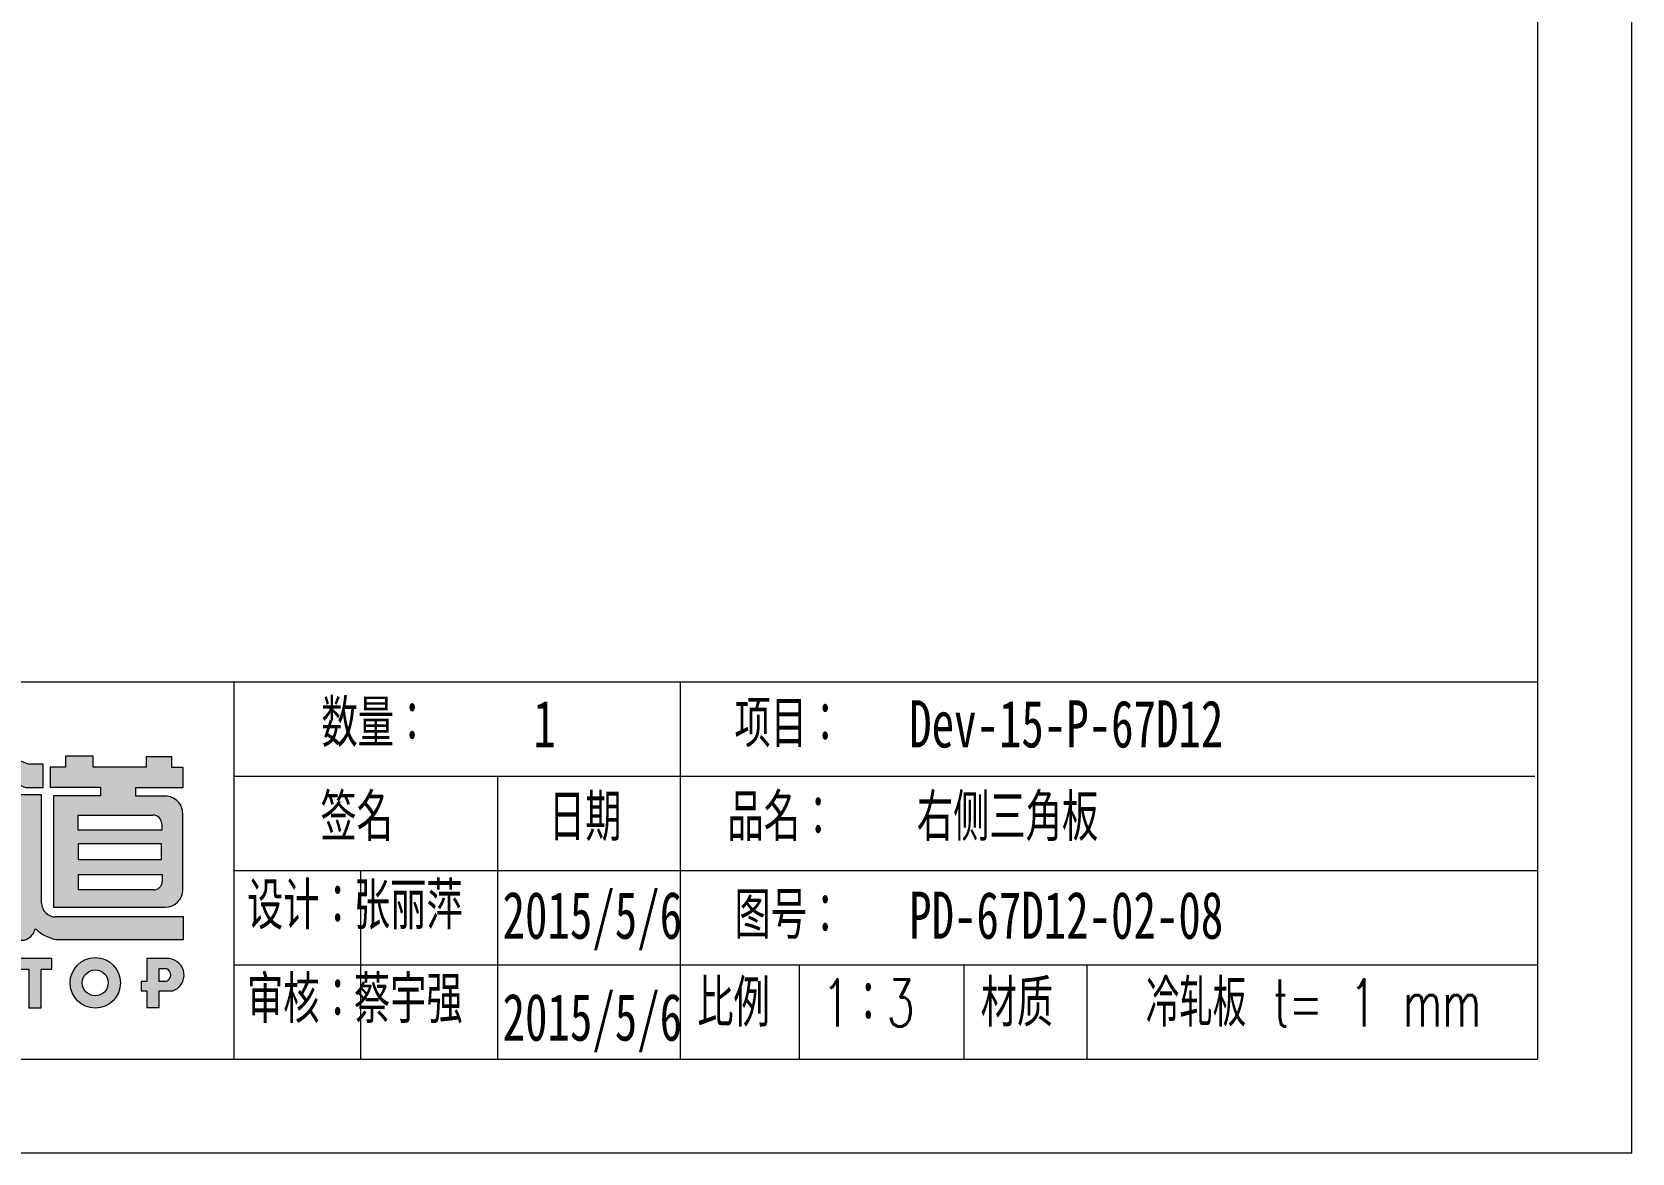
# Model space of a CAD drawing. Header units: millimetres. Extents: x 0 to 840, y 0 to 594.
# Drawn here: x 500.6 to 840.2, y 0.4 to 238.3 of the extents above; entities that cross this region are included whole.
import ezdxf

# ---------------------------------------------------------------- set-up
doc = ezdxf.new("R2010")
doc.units = ezdxf.units.MM
doc.header["$LTSCALE"] = 2
doc.layers.add('A-TITLEBLOCK', color=7, linetype='Continuous', lineweight=15)
doc.styles.add('SLDTEXTSTYLE0', font='TXT', dxfattribs={"width": 0.7, "bigfont": 'bigfont'})
doc.styles.add('SLDTEXTSTYLE1', font='TXT', dxfattribs={"width": 0.7})
doc.styles.add('SLDTEXTSTYLE2', font='TXT', dxfattribs={"width": 0.6454545454545455, "bigfont": 'bigfont'})

# ---------------------------------------------------------------- blocks, each defined once
blk = doc.blocks.new('块1')
at = {"linetype": 'Continuous'}
for color, points in [(12, [(15.4596455370124, 44.97355476996511), (15.4596455370124, 53.12236448196359), (-0.1372216441455354, 53.12236448196359), (-0.1372216441455354, 44.97355476996511)]), (12, [(-0.09543941307166293, 14.69460401760685), (14.95752573838749, 39.27206897076373), (-0.09543941307166293, 39.27206897076373)]), (12, [(31.88152853378735, 14.53088856560631), (19.13025121949497, 34.81193337682812), (6.825017551659649, 14.53088856560631)]), (8, [(47.79139594009808, 8.12742517421713), (47.79139594009808, 10.38120950228294), (40.67045756725874, 10.38120950228294), (40.67045756725874, 8.122031448080987), (42.89224604904918, 8.122031448080987), (42.89224604904918, -0.01900495269184162), (45.55238145046637, -0.01900495269184162), (45.55238145046637, 8.12742517421713)])]:
    blk.add_hatch(color=color, dxfattribs=at).paths.add_polyline_path(points, flags=0)
h = blk.add_hatch(color=12, dxfattribs=at)
edge = h.paths.add_edge_path(flags=0)
edge.add_line((38.76789999379105, 45.12124768258788), (38.76789999379105, 48.16997205902108))
edge.add_line((38.76789999379105, 48.16997205902108), (42.21016944663182, 46.68289003672156))
edge.add_line((42.21016944663182, 46.68289003672156), (45.9317201307783, 46.68289003672156))
edge.add_line((45.9317201307783, 46.68289003672156), (45.9317201307783, 51.60847246798652))
edge.add_line((45.9317201307783, 51.60847246798652), (42.8614591419766, 51.60847246798652))
edge.add_line((42.8614591419766, 51.60847246798652), (38.86099373715291, 53.18835830755006))
edge.add_line((38.86099373715291, 53.18835830755006), (22.82944474499205, 53.18835830755006))
edge.add_line((22.82944474499205, 53.18835830755006), (22.82944474499205, 44.85806557514632))
edge.add_line((22.82944474499205, 44.85806557514632), (38.42777796928521, 44.85806557514632))
edge.add_line((38.42777796928521, 44.85806557514632), (38.42777796928521, 44.68959095305915))
edge.add_line((38.42777796928521, 44.68959095305915), (38.42777796928521, 39.36534870503715))
edge.add_line((38.42777796928521, 39.36534870503715), (23.3018771687441, 39.36534870503715))
edge.add_line((23.3018771687441, 39.36534870503715), (38.85989420500314, 14.32735472361125))
edge.add_line((38.85989420500314, 14.32735472361125), (41.94069985035776, 14.32735472361125))
edge.add_arc((41.26090646930182, 17.27629516646864), 3.026279692369295, 282.9811251691751, 345.4172256101924)
edge.add_line((44.18969428837948, 16.51434327345369), (44.18969428837939, 16.62968258682553))
edge.add_line((44.18969428837939, 16.62968258682553), (44.46139510706749, 16.62968258682553))
edge.add_arc((50.27450662388722, 22.80613356426249), 8.481792981655811, 226.7357971412295, 259.3209385163939)
edge.add_line((48.70276667739407, 14.47124030014306), (75.73747808626996, 14.47124030014296))
edge.add_line((75.73747808626996, 14.47124030014296), (75.73747808626996, 19.21978160307659))
edge.add_line((75.73747808626996, 19.21978160307659), (48.58762824408925, 19.21978160307687))
edge.add_arc((48.5876282440515, 22.17696159563977), 2.95717999256276, 180.0000000007004, 270.0000000007314, ccw=False)
edge.add_line((45.63044825148874, 22.17696159560362), (45.63044825148888, 45.12124768258788))
edge.add_line((45.63044825148888, 45.12124768258788), (38.76789999379105, 45.12124768258788))
edge = h.paths.add_edge_path(flags=0)
edge.add_line((39.41845440429393, 18.64423929701617), (38.5780473981493, 18.64423929701617))
edge.add_line((38.5780473981493, 18.64423929701617), (38.58501110354163, 39.25890193341501))
edge.add_line((38.58501110354163, 39.25890193341501), (40.56710152110044, 39.25858465542663))
edge.add_line((40.56710152110044, 39.25858465542663), (40.56710152110044, 19.82560142344691))
edge.add_arc((36.69821349452629, 22.43824971439933), 4.668428606542609, 305.6398792732127, 325.968963113898, ccw=False)
h = blk.add_hatch(color=12, dxfattribs=at)
edge = h.paths.add_edge_path(flags=0)
edge.add_line((75.69093121442305, 46.68542826076473), (75.69093121442305, 50.91886871813395))
edge.add_line((75.69093121442305, 50.91886871813395), (73.28552082021854, 50.91886871813395))
edge.add_line((73.28552082021854, 50.91886871813395), (73.28552082021854, 53.20707771000742))
edge.add_line((73.28552082021854, 53.20707771000742), (67.78749227858239, 53.20707771000742))
edge.add_line((67.78749227858239, 53.20707771000742), (67.78749227858239, 51.03324743993018))
edge.add_line((67.78749227858239, 51.03324743993018), (56.56273245479993, 51.03324743993018))
edge.add_line((56.56273245479993, 51.03324743993018), (56.56273245479993, 53.32145643179415))
edge.add_line((56.56273245479993, 53.32145643179415), (50.68389919003803, 53.32145643179415))
edge.add_line((50.68389919003803, 53.32145643179415), (50.68389919003803, 50.99089082591806))
edge.add_line((50.68389919003803, 50.99089082591806), (47.43551395142909, 50.99089082591806))
edge.add_line((47.43551395142909, 50.99089082591806), (47.43551395142909, 46.77252107390677))
edge.add_line((47.43551395142909, 46.77252107390677), (58.15522189015076, 46.77252107390677))
edge.add_line((58.15522189015076, 46.77252107390677), (58.15522189015076, 44.90676774932623))
edge.add_line((58.15522189015076, 44.90676774932623), (48.1663364909133, 44.90676774932623))
edge.add_line((48.1663364909133, 44.90676774932623), (48.1663364909133, 21.28510279454743))
edge.add_line((48.1663364909133, 21.28510279454743), (71.87973834242777, 21.28510279454743))
edge.add_arc((71.8797383424644, 24.98157778516709), 3.696474990619765, 269.9999999994329, 359.9999999994308)
edge.add_line((75.57621333308417, 24.98157778513031), (75.57621333308427, 41.15825916545758))
edge.add_arc((71.87973834244609, 41.15825916543933), 3.696474990638222, 2.828264897405108e-10, 90.00000000028393)
edge.add_line((71.87973834242777, 44.85473415607755), (65.61115113613657, 44.85473415607759))
edge.add_line((65.61115113613657, 44.85473415607759), (65.61115113613657, 46.68542826076473))
edge.add_line((65.61115113613657, 46.68542826076473), (75.69093121442305, 46.68542826076473))
h.paths.add_polyline_path([(53.47011430738048, 31.35360309238698), (53.47011430738048, 34.78607521918592), (70.99446179674538, 34.78607521918592), (70.99446179674538, 31.35360309238698)], flags=0)
edge = h.paths.add_edge_path(flags=0)
edge.add_line((53.3553964263226, 40.85020978126384), (69.26094218231292, 40.85020978126384))
edge.add_arc((69.2609421822491, 39.00197228603129), 1.848237495232656, -1.9737740331038367e-09, 89.99999999802071, ccw=False)
edge.add_line((71.10917967748186, 39.00197228596765), (71.10917967748186, 37.6464950980746))
edge.add_line((71.10917967748186, 37.6464950980746), (53.3553964263226, 37.6464950980746))
edge.add_line((53.3553964263226, 37.6464950980746), (53.3553964263226, 40.85020978126384))
edge = h.paths.add_edge_path(flags=0)
edge.add_line((53.47011430738048, 24.94633236490662), (53.47011430738048, 28.26442576994581))
edge.add_line((53.47011430738048, 28.26442576994581), (71.22353104790234, 28.26442576994581))
edge.add_line((71.22353104790234, 28.26442576994581), (71.22353104790234, 26.79456986019685))
edge.add_arc((69.37529355265846, 26.79456986015036), 1.848237495243809, -89.99999999855493, 1.440412233932875e-09, ccw=False)
edge.add_line((69.3752935527051, 24.94633236490655), (53.47011430738048, 24.94633236490662))
h = blk.add_hatch(color=8, dxfattribs=at)
edge = h.paths.add_edge_path(flags=0)
edge.add_arc((3.563071413202113, 5.273350855589127), 5.322103356659917, 278.6604405932824, 432.3203452583787)
edge.add_line((5.179366312329847, 10.34408797537993), (0.01524684934950393, 10.34408797537993))
edge.add_line((0.01524684934950393, 10.34408797537993), (0.01524684934950393, 0.01192965307985183))
edge.add_line((0.01524684934950393, 0.01192965307985142), (4.364464618037744, 0.01192965307985142))
edge = h.paths.add_edge_path(flags=0)
edge.add_line((2.635432573056873, 8.081419863129932), (4.241728805396194, 8.081419863129932))
edge.add_arc((3.153678847341634, 5.137238590235699), 3.138798508806139, -65.78573481728489, 69.71773257233048, ccw=False)
edge.add_line((4.441057418883898, 2.274597765329883), (2.635432573056873, 2.274597765329883))
edge.add_line((2.635432573056873, 2.274597765329883), (2.635432573056873, 8.081419863129932))
h = blk.add_hatch(color=8, dxfattribs=at)
h.paths.add_polyline_path([(23.14757612124385, -0.02154317673844566), (19.16910136443273, 10.42911848144595), (16.22198800541353, 10.42911848144595), (12.4318998014098, 0.0008249228036598524), (15.22361258076066, 0.0008249228036598524), (15.88039993783019, 1.84896931795046), (19.6624249042785, 1.84896931795046), (20.33350618268459, -0.02154317673844566)], flags=0)
h.paths.add_polyline_path([(16.59656204531268, 3.840999289555347), (17.74667294189825, 7.117846553579366), (18.93966560265725, 3.840999289555347)], flags=0)
h = blk.add_hatch(color=8, dxfattribs=at)
edge = h.paths.add_edge_path(flags=0)
edge.add_arc((32.76262050212676, 7.197324694492631), 3.306506495649909, 290.6073250211866, 437.2124199352527)
edge.add_line((33.49447309571242, 10.42182108727042), (28.41543587867846, 10.42182108727042))
edge.add_line((28.41543587867846, 10.42182108727042), (28.41543587867846, -0.004886081338955961))
edge.add_line((28.41543587867846, -0.004886081338955475), (31.09939448230437, -0.004886081338955475))
edge.add_line((31.09939448230437, -0.004886081338955475), (31.09939448230437, 4.128611803586018))
edge.add_line((31.09939448230437, 4.128611803586018), (33.85812128968802, -0.04216624726898299))
edge.add_line((33.85812128968802, -0.04216624726898279), (37.10137537660729, -0.04216624726898279))
edge.add_line((37.10137537660729, -0.04216624726898279), (33.92638288218043, 4.10238651602333))
edge = h.paths.add_edge_path(flags=0)
edge.add_arc((31.95189860794512, 7.042968943743507), 1.404553694076378, -77.47302943994771, 76.71957553051169, ccw=False)
edge.add_line((32.25654512008381, 5.671852033270396), (31.07483825880198, 5.671852033270388))
edge.add_line((31.07483825880198, 5.671852033270388), (31.07483825880198, 8.409961240124272))
edge.add_line((31.07483825880198, 8.409961240124272), (32.27454879185832, 8.409961240124272))
h = blk.add_hatch(color=8, dxfattribs=at)
edge = h.paths.add_edge_path(flags=0)
edge.add_arc((57.01573980649943, 5.245906307851777), 5.353273185570425, 0, 360)
edge = h.paths.add_edge_path(flags=0)
edge.add_arc((57.01573980649943, 5.245906307851777), 2.750165771077118, 0, 360)
h = blk.add_hatch(color=8, dxfattribs=at)
edge = h.paths.add_edge_path(flags=0)
edge.add_arc((72.3469482525466, 6.894670098855414), 3.514503244550538, 288.8958684179252, 445.2442177897109)
edge.add_line((72.63833142567154, 10.39707340264212), (72.48469471784567, 10.39707340264212))
edge.add_line((72.48469471784567, 10.39707340264212), (67.95682026929293, 10.39707340264212))
edge.add_line((67.95682026929293, 10.39707340264212), (67.95682026929293, 5.530980597840529))
edge.add_line((67.95682026929293, 5.530980597840529), (66.75539786013852, 5.530980597840529))
edge.add_line((66.75539786013852, 5.530980597840529), (66.75539786013852, 3.555766360574825))
edge.add_line((66.75539786013852, 3.555766360574825), (67.9373951968396, 3.555766360574825))
edge.add_line((67.9373951968396, 3.555766360574825), (67.9373951968396, 0.01335740407877228))
edge.add_line((67.9373951968396, 0.01335740407877249), (70.58067110101072, 0.01335740407877249))
edge.add_line((70.58067110101072, 0.01335740407877249), (70.58067110101072, 3.569567953948787))
edge.add_line((70.58067110101072, 3.569567953948787), (73.48511730057659, 3.569567953948787))
edge = h.paths.add_edge_path(flags=0)
edge.add_arc((71.62401189213051, 6.924808752416715), 1.406127549846548, -79.01085638112971, 72.55127628001378, ccw=False)
edge.add_line((71.89205213510886, 5.544464913157247), (70.54145444546555, 5.544464913157226))
edge.add_line((70.54145444546555, 5.544464913157226), (70.54145444546555, 8.266234302613304))
edge.add_line((70.54145444546555, 8.266234302613304), (72.0456422749508, 8.266234302613304))
at = {"layer": 'A-TITLEBLOCK'}
for p, q in [((15.4596455370124, 53.12236448196359), (-0.1372216441455354, 53.12236448196359)), ((-0.1372216441455354, 53.12236448196359), (-0.1372216441455354, 44.97355476996511)), ((15.4596455370124, 44.97355476996511), (15.4596455370124, 53.12236448196359)), ((38.86099373715291, 53.18835830755006), (22.82944474499205, 53.18835830755006)), ((22.82944474499205, 53.18835830755006), (22.82944474499205, 44.85806557514632)), ((42.8614591419766, 51.60847246798652), (38.86099373715291, 53.18835830755006)), ((45.9317201307783, 51.60847246798652), (42.8614591419766, 51.60847246798652)), ((45.9317201307783, 46.68289003672156), (45.9317201307783, 51.60847246798652)), ((50.68389919003803, 50.99089082591806), (47.43551395142909, 50.99089082591806)), ((47.43551395142909, 50.99089082591806), (47.43551395142909, 46.77252107390677)), ((56.56273245479993, 53.32145643179415), (50.68389919003803, 53.32145643179415)), ((50.68389919003803, 53.32145643179415), (50.68389919003803, 50.99089082591806)), ((56.56273245479993, 51.03324743993018), (56.56273245479993, 53.32145643179415)), ((67.78749227858239, 51.03324743993018), (56.56273245479993, 51.03324743993018)), ((73.28552082021854, 53.20707771000742), (67.78749227858239, 53.20707771000742)), ((67.78749227858239, 53.20707771000742), (67.78749227858239, 51.03324743993018)), ((73.28552082021854, 50.91886871813395), (73.28552082021854, 53.20707771000742)), ((38.76789999379105, 48.16997205902108), (42.21016944663182, 46.68289003672156)), ((38.76789999379105, 45.12124768258788), (38.76789999379105, 48.16997205902108)), ((75.69093121442305, 50.91886871813395), (73.28552082021854, 50.91886871813395)), ((75.69093121442305, 46.68542826076473), (75.69093121442305, 50.91886871813395)), ((-0.1372216441455354, 44.97355476996511), (15.4596455370124, 44.97355476996511)), ((22.82944474499205, 44.85806557514632), (38.42777796928521, 44.85806557514632)), ((38.42777796928521, 44.85806557514632), (38.42777796928521, 44.68959095305915)), ((38.42777796928521, 44.68959095305915), (38.42777796928521, 39.36534870503715)), ((45.63044825148888, 45.12124768258788), (38.76789999379105, 45.12124768258788)), ((42.21016944663182, 46.68289003672156), (45.9317201307783, 46.68289003672156)), ((45.63044825148888, 22.17696159560362), (45.63044825148888, 45.12124768258788)), ((47.43551395142909, 46.77252107390677), (58.15522189015076, 46.77252107390677)), ((58.15522189015076, 44.90676774932623), (48.1663364909133, 44.90676774932623)), ((48.1663364909133, 44.90676774932623), (48.1663364909133, 21.28510279454743)), ((58.15522189015076, 46.77252107390677), (58.15522189015076, 44.90676774932623)), ((65.61115113613657, 44.85473415607759), (65.61115113613657, 46.68542826076473)), ((65.61115113613657, 46.68542826076473), (75.69093121442305, 46.68542826076473)), ((71.87973834242777, 44.85473415607759), (65.61115113613657, 44.85473415607759)), ((53.3553964263226, 37.6464950980746), (53.3553964263226, 40.85020978126384)), ((53.3553964263226, 40.85020978126384), (69.26094218231292, 40.85020978126384)), ((75.57621333308427, 24.98157778513031), (75.57621333308427, 41.15825916545758)), ((14.95752573838749, 39.27206897076373), (-0.09543941307166293, 39.27206897076373)), ((-0.09543941307166293, 39.27206897076373), (-0.09543941307166293, 14.69460401760685)), ((-0.09543941307166293, 14.69460401760685), (14.95752573838749, 39.27206897076373)), ((38.42777796928521, 39.36534870503715), (23.3018771687441, 39.36534870503715)), ((23.3018771687441, 39.36534870503715), (38.85989420500314, 14.32735472361125)), ((38.5780473981493, 18.64423929701617), (38.58501110354163, 39.25890193341501)), ((38.58501110354163, 39.25890193341501), (40.56710152110044, 39.25858465542663)), ((40.56710152110044, 39.25858465542663), (40.56710152110044, 19.82560142344691)), ((71.10917967748186, 37.6464950980746), (53.3553964263226, 37.6464950980746)), ((71.10917967748186, 39.00197228596765), (71.10917967748186, 37.6464950980746)), ((19.13025121949497, 34.81193337682812), (6.825017551659649, 14.53088856560631)), ((31.88152853378735, 14.53088856560631), (19.13025121949497, 34.81193337682812)), ((53.47011430738048, 31.35360309238698), (53.47011430738048, 34.78607521918592)), ((53.47011430738048, 34.78607521918592), (70.99446179674538, 34.78607521918592)), ((70.99446179674538, 34.78607521918592), (70.99446179674538, 31.35360309238698)), ((70.99446179674538, 31.35360309238698), (53.47011430738048, 31.35360309238698)), ((53.47011430738048, 24.94633236490662), (53.47011430738048, 28.26442576994581)), ((53.47011430738048, 28.26442576994581), (71.22353104790234, 28.26442576994581)), ((71.22353104790234, 28.26442576994581), (71.22353104790234, 26.79456986019685)), ((69.3752935527051, 24.94633236490662), (53.47011430738048, 24.94633236490662)), ((48.1663364909133, 21.28510279454743), (71.87973834242777, 21.28510279454743)), ((39.41845440429393, 18.64423929701617), (38.5780473981493, 18.64423929701617)), ((75.73747808626996, 19.21978160307659), (48.58762824408925, 19.21978160307687)), ((75.73747808626996, 14.47124030014296), (75.73747808626996, 19.21978160307659)), ((6.825017551659649, 14.53088856560631), (31.88152853378735, 14.53088856560631)), ((38.85989420500314, 14.32735472361125), (41.94069985035776, 14.32735472361125)), ((44.18969428837939, 16.51434327345372), (44.18969428837939, 16.62968258682553)), ((44.18969428837939, 16.62968258682553), (44.46139510706749, 16.62968258682553)), ((48.70276667739405, 14.47124030014296), (75.73747808626996, 14.47124030014296)), ((5.179366312329847, 10.34408797537993), (0.01524684934950393, 10.34408797537993)), ((0.01524684934950393, 10.34408797537993), (0.01524684934950393, 0.01192965307985142)), ((16.22198800541353, 10.42911848144595), (12.4318998014098, 0.0008249228036598524)), ((19.16910136443273, 10.42911848144595), (16.22198800541353, 10.42911848144595)), ((23.14757612124385, -0.02154317673844566), (19.16910136443273, 10.42911848144595)), ((33.49447309571242, 10.42182108727042), (28.41543587867846, 10.42182108727042)), ((28.41543587867846, 10.42182108727042), (28.41543587867846, -0.004886081338955475)), ((47.79139594009808, 10.38120950228294), (40.67045756725874, 10.38120950228294)), ((40.67045756725874, 10.38120950228294), (40.67045756725874, 8.122031448080987)), ((47.79139594009808, 8.12742517421713), (47.79139594009808, 10.38120950228294)), ((72.48469471784567, 10.39707340264212), (67.95682026929293, 10.39707340264212)), ((67.95682026929293, 10.39707340264212), (67.95682026929293, 5.530980597840529)), ((72.63833142567154, 10.39707340264212), (72.48469471784567, 10.39707340264212)), ((2.635432573056873, 2.274597765329883), (2.635432573056873, 8.081419863129932)), ((2.635432573056873, 8.081419863129932), (4.241728805396194, 8.081419863129932)), ((16.59656204531268, 3.840999289555347), (17.74667294189825, 7.117846553579366)), ((17.74667294189825, 7.117846553579366), (18.93966560265725, 3.840999289555347)), ((31.07483825880198, 5.671852033270388), (31.07483825880198, 8.409961240124272)), ((31.07483825880198, 8.409961240124272), (32.27454879185832, 8.409961240124272)), ((40.67045756725874, 8.122031448080987), (42.89224604904918, 8.122031448080987)), ((42.89224604904918, 8.122031448080987), (42.89224604904918, -0.01900495269184162)), ((45.55238145046637, -0.01900495269184162), (45.55238145046637, 8.12742517421713)), ((45.55238145046637, 8.12742517421713), (47.79139594009808, 8.12742517421713)), ((70.54145444546555, 5.544464913157226), (70.54145444546555, 8.266234302613304)), ((70.54145444546555, 8.266234302613304), (72.0456422749508, 8.266234302613304)), ((18.93966560265725, 3.840999289555347), (16.59656204531268, 3.840999289555347)), ((32.25654512008381, 5.671852033270388), (31.07483825880198, 5.671852033270388)), ((31.09939448230437, -0.004886081338955475), (31.09939448230437, 4.128611803586018)), ((31.09939448230437, 4.128611803586018), (33.85812128968802, -0.04216624726898279)), ((37.10137537660729, -0.04216624726898279), (33.92638288218043, 4.10238651602333)), ((67.95682026929293, 5.530980597840529), (66.75539786013852, 5.530980597840529)), ((66.75539786013852, 5.530980597840529), (66.75539786013852, 3.555766360574825)), ((66.75539786013852, 3.555766360574825), (67.9373951968396, 3.555766360574825)), ((67.9373951968396, 3.555766360574825), (67.9373951968396, 0.01335740407877249)), ((71.89205213510886, 5.544464913157226), (70.54145444546555, 5.544464913157226)), ((70.58067110101072, 0.01335740407877249), (70.58067110101072, 3.569567953948787)), ((70.58067110101072, 3.569567953948787), (73.48511730057659, 3.569567953948787)), ((0.01524684934950393, 0.01192965307985142), (4.364464618037744, 0.01192965307985142)), ((4.441057418883898, 2.274597765329883), (2.635432573056873, 2.274597765329883)), ((12.4318998014098, 0.0008249228036598524), (15.22361258076066, 0.0008249228036598524)), ((15.22361258076066, 0.0008249228036598524), (15.88039993783019, 1.84896931795046)), ((15.88039993783019, 1.84896931795046), (19.6624249042785, 1.84896931795046)), ((19.6624249042785, 1.84896931795046), (20.33350618268459, -0.02154317673844566)), ((67.9373951968396, 0.01335740407877249), (70.58067110101072, 0.01335740407877249)), ((20.33350618268459, -0.02154317673844566), (23.14757612124385, -0.02154317673844566)), ((28.41543587867846, -0.004886081338955475), (31.09939448230437, -0.004886081338955475)), ((33.85812128968802, -0.04216624726898279), (37.10137537660729, -0.04216624726898279)), ((42.89224604904918, -0.01900495269184162), (45.55238145046637, -0.01900495269184162))]:
    blk.add_line(p, q, dxfattribs=at)
for radius in [5.353273185570423, 2.750165771077121]:
    blk.add_circle((57.01573980649943, 5.245906307851777), radius, dxfattribs=at)
for centre, radius, start, end in [((71.87973834244609, 41.15825916543933), 3.696474990638258, 2.828264897405108e-10, 90.00000000028393), ((69.2609421822491, 39.00197228603129), 1.848237495232766, 359.9999999980279, 89.99999999802154), ((69.37529355265846, 26.79456986015036), 1.848237495243879, 270.0000000014467, 1.44122564053541e-09), ((71.8797383424644, 24.98157778516709), 3.696474990619862, 269.9999999994329, 359.9999999994308), ((48.5876282440515, 22.17696159563977), 2.957179992562899, 180.0000000007012, 270.0000000007323), ((36.69821349452629, 22.43824971439933), 4.668428606542613, 305.6398792732136, 325.9689631138988), ((41.26090646930182, 17.27629516646864), 3.026279692369397, 282.9811251691751, 345.4172256101924), ((50.27450662388722, 22.80613356426249), 8.481792981655907, 226.7357971412295, 259.3209385163939), ((3.563071413202113, 5.273350855589127), 5.322103356659929, 278.6604405932824, 72.32034525837781), ((32.76262050212676, 7.197324694492631), 3.306506495649912, 290.6073250211866, 77.21241993525202), ((72.3469482525466, 6.894670098855414), 3.514503244550554, 288.8958684179252, 85.24421778971008), ((3.153678847341634, 5.137238590235699), 3.138798508806141, 294.2142651827166, 69.71773257233134), ((31.95189860794512, 7.042968943743507), 1.404553694076386, 282.5269705600539, 76.71957553051254), ((71.62401189213051, 6.924808752416715), 1.40612754984657, 280.9891436188718, 72.55127628001459)]:
    blk.add_arc(centre, radius, start, end, dxfattribs=at)

msp = doc.modelspace()

# ---------------------------------------------------------------- linework, layer by layer
at = {"layer": 'A-TITLEBLOCK', "linetype": 'Continuous'}
for p, q in [((840.1576871307067, 0.4295603132788746), (840.1576871307066, 594.429560313279)), ((820.1268195439228, 574.3505407521128), (820.1268195439229, 20.35054075211262)), ((50.12681954392262, 20.35054075211262), (820.1268195439229, 20.35054075211262)), ((0.1576871307066019, 0.4295603132789261), (840.1576871307067, 0.4295603132788746))]:
    msp.add_line(p, q, dxfattribs=at)
at = {"layer": 'A-TITLEBLOCK'}
for p, q in [((820.1056121644862, 100.3505407521126), (445.7054770600498, 100.3505407521126)), ((543.5204747889477, 20.35054075211262), (543.5204747889477, 100.3505407521126)), ((638.1703811191966, 100.3505407521126), (638.1703811191966, 20.35054075211262)), ((543.5204747889477, 80.3505407521126), (819.5421424865334, 80.3505407521126)), ((599.3653406829056, 80.3505407521126), (599.3653406829055, 20.35054075211261)), ((543.5204747889477, 60.35054075211261), (820.0797717156322, 60.35054075211261)), ((570.3081597854409, 60.35054075211261), (570.3081597854408, 20.35054075211261)), ((543.5204747889477, 40.35054075211262), (820.1268195439228, 40.35054075211264)), ((663.4629149691361, 20.35054075211262), (663.4629149691361, 40.35054075211262)), ((698.3870191893476, 20.35054075211262), (698.3870191893476, 40.35054075211262)), ((724.528915129165, 20.35054075211262), (724.528915129165, 40.35054075211262))]:
    msp.add_line(p, q, dxfattribs=at)

# ---------------------------------------------------------------- block references
at = {"color": 7, "linetype": 'Continuous'}
msp.add_blockref('块1', (456.998719084473, 31.2782889349735), dxfattribs=at)

# ---------------------------------------------------------------- texts
at = {"layer": 'A-TITLEBLOCK', "char_height": 10, "attachment_point": 1}
for s, insert, style in [('\\M+19094\\M+197CA\\M+18146', (562.0188534038224, 96.60019106322395), 'SLDTEXTSTYLE0'), ('1', (607.0182887957391, 96.47235151708526), 'SLDTEXTSTYLE1'), ('项\\M+196DA\\M+18146', (649.6789216242576, 96.47235128425466), 'SLDTEXTSTYLE0'), ('Dev-15-P-67D12', (686.7524729681528, 96.47235151708536), 'SLDTEXTSTYLE1'), ('签\\M+196BC', (561.7845084929179, 76.62979974405097), 'SLDTEXTSTYLE0'), ('\\M+193FA\\M+18AFA', (610.2843121540828, 76.62979974405097), 'SLDTEXTSTYLE0'), ('\\M+19569\\M+196BC\\M+18146', (648.1863307031641, 76.62979974405104), 'SLDTEXTSTYLE0'), ('\\M+18945侧\\M+18E4F\\M+18A70\\M+194C2', (688.3736627317551, 76.62979997688169), 'SLDTEXTSTYLE0'), ('设计\\M+18146', (546.2149329622923, 57.87864591434212), 'SLDTEXTSTYLE0'), ('张丽\\M+1E4CA', (568.8988096506, 57.87864614717275), 'SLDTEXTSTYLE0'), ('2015/5/6', (600.4618921875449, 55.87864675066979), 'SLDTEXTSTYLE1'), ('图\\M+18D86\\M+18146', (649.6789216242576, 55.87864651783915), 'SLDTEXTSTYLE0'), ('PD-67D12-02-08', (686.73858508592, 55.87864675066979), 'SLDTEXTSTYLE1'), ('审\\M+18A6A\\M+18146', (546.2149329622922, 38.01104746107991), 'SLDTEXTSTYLE0'), ('\\M+1E4EF\\M+18946强', (568.8988096506, 38.01104769391056), 'SLDTEXTSTYLE0'), ('\\M+194E4\\M+197E1', (641.7818793149172, 37.2527138637477), 'SLDTEXTSTYLE0'), ('\\M+18DDE质', (701.9273709215964, 37.25271386374769), 'SLDTEXTSTYLE0'), ('\\M+197E2轧\\M+194C2 t= 1 mm', (736.9752994472657, 37.25271386374771), 'SLDTEXTSTYLE2'), ('2015/5/6', (600.461892187545, 34.25271453616262), 'SLDTEXTSTYLE1'), ('1\\M+181463', (668.2240946350395, 37.25271409657825), 'SLDTEXTSTYLE0')]:
    msp.add_mtext(s, dxfattribs=dict(at, insert=insert, style=style))

doc.saveas('drawing.dxf')
